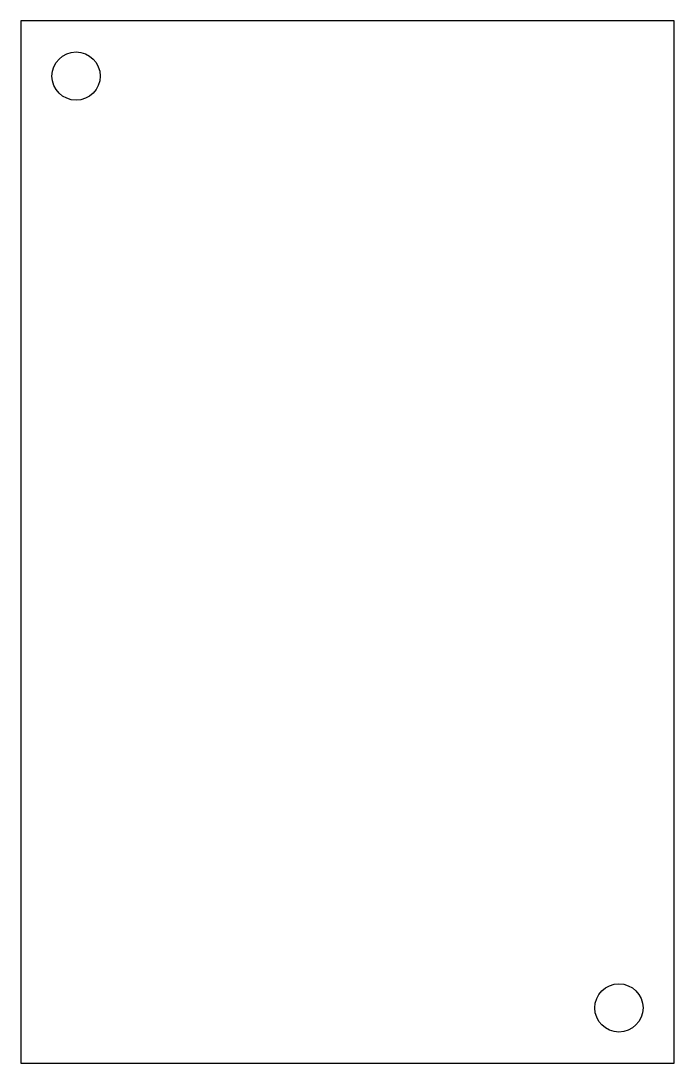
# Model space of a CAD drawing. Header units: millimetres. Extents: x 0 to 42, y 0 to 67.
import ezdxf

# ---------------------------------------------------------------- set-up
doc = ezdxf.new("R2010")
doc.units = ezdxf.units.MM
doc.layers.get('0').update_dxf_attribs({"linetype": 'CONTINUOUS'})

msp = doc.modelspace()

# ---------------------------------------------------------------- linework, layer by layer
msp.add_lwpolyline([(42, 0), (42, 67), (0, 67), (0, 0)], close=True)
for centre in [(3.55, 63.45), (38.45, 3.55)]:
    msp.add_circle(centre, 1.55)

doc.saveas('drawing.dxf')
